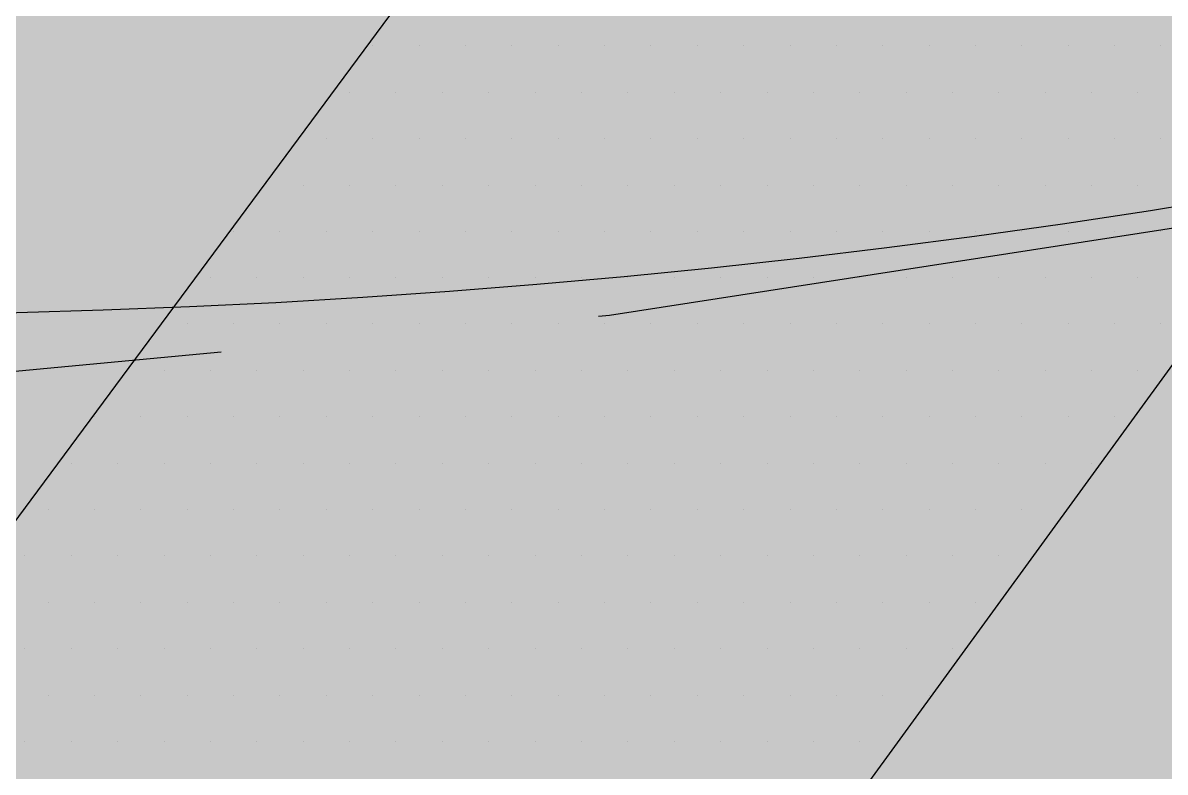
# Paper-space layout 'Layout1' of a CAD drawing. Extents: x -43 to 2298, y -18 to 768.
# Drawn here: x 737.196 to 738.552, y 374.852 to 375.742 of the extents above; entities that cross this region are included whole.
import ezdxf

# ---------------------------------------------------------------- set-up
doc = ezdxf.new("R2010")
doc.units = 0
doc.header["$LTSCALE"] = 2
doc.linetypes.add('CACHEX2', pattern=[0.75, 0.5, -0.25])
doc.layers.add('CARTOUCHE', color=7, linetype='Continuous')
doc.layers.add('LOGO', color=7, linetype='Continuous')

# ---------------------------------------------------------------- blocks, each defined once
blk = doc.blocks.new('A$C715108E3')
at = {"layer": 'LOGO', "color": 131}
for p, q in [((-6.73, -23.5138), (-6.73, -23.5138)), ((-6.7175, -23.5138), (-6.7175, -23.5138)), ((-6.6262, -23.5138), (-6.6262, -23.5138)), ((-6.5343, -23.5138), (-6.5343, -23.5138)), ((-6.4423, -23.5138), (-6.4423, -23.5138)), ((-6.3511, -23.5138), (-6.3511, -23.5138)), ((-6.259, -23.5138), (-6.259, -23.5138)), ((-6.1674, -23.5138), (-6.1674, -23.5138)), ((-6.0757, -23.5138), (-6.0757, -23.5138)), ((-5.9841, -23.5138), (-5.9841, -23.5138)), ((-5.8921, -23.5138), (-5.8921, -23.5138)), ((-5.8001, -23.5138), (-5.8001, -23.5138)), ((-5.7088, -23.5138), (-5.7088, -23.5138)), ((-5.6168, -23.5138), (-5.6168, -23.5138)), ((-5.5248, -23.5138), (-5.5248, -23.5138)), ((-5.4335, -23.5138), (-5.4335, -23.5138)), ((-5.3417, -23.5138), (-5.3417, -23.5138)), ((-5.2498, -23.5138), (-5.2498, -23.5138)), ((-5.1584, -23.5138), (-5.1584, -23.5138)), ((-6.7979, -23.6054), (-6.7979, -23.6054)), ((-6.7637, -23.6054), (-6.7637, -23.6054)), ((-6.6719, -23.6054), (-6.6719, -23.6054)), ((-6.5799, -23.6054), (-6.5799, -23.6054)), ((-6.4886, -23.6054), (-6.4886, -23.6054)), ((-6.3966, -23.6054), (-6.3966, -23.6054)), ((-6.3046, -23.6054), (-6.3046, -23.6054)), ((-6.2133, -23.6054), (-6.2133, -23.6054)), ((-6.1213, -23.6054), (-6.1213, -23.6054)), ((-6.0296, -23.6054), (-6.0296, -23.6054)), ((-5.9376, -23.6054), (-5.9376, -23.6054)), ((-5.8465, -23.6054), (-5.8465, -23.6054)), ((-5.7545, -23.6054), (-5.7545, -23.6054)), ((-5.6625, -23.6054), (-5.6625, -23.6054)), ((-5.5712, -23.6054), (-5.5712, -23.6054)), ((-5.4792, -23.6054), (-5.4792, -23.6054)), ((-5.3874, -23.6054), (-5.3874, -23.6054)), ((-5.2959, -23.6054), (-5.2959, -23.6054)), ((-5.2041, -23.6054), (-5.2041, -23.6054)), ((-6.8661, -23.6976), (-6.8661, -23.6976)), ((-6.8095, -23.6976), (-6.8095, -23.6976)), ((-6.7175, -23.6976), (-6.7175, -23.6976)), ((-6.6262, -23.6976), (-6.6262, -23.6976)), ((-6.5343, -23.6976), (-6.5343, -23.6976)), ((-6.4423, -23.6976), (-6.4423, -23.6976)), ((-6.3511, -23.6976), (-6.3511, -23.6976)), ((-6.259, -23.6976), (-6.259, -23.6976)), ((-6.1674, -23.6976), (-6.1674, -23.6976)), ((-6.0757, -23.6976), (-6.0757, -23.6976)), ((-5.9841, -23.6976), (-5.9841, -23.6976)), ((-5.8921, -23.6976), (-5.8921, -23.6976)), ((-5.8001, -23.6976), (-5.8001, -23.6976)), ((-5.7088, -23.6976), (-5.7088, -23.6976)), ((-5.6168, -23.6976), (-5.6168, -23.6976)), ((-5.5248, -23.6976), (-5.5248, -23.6976)), ((-5.4335, -23.6976), (-5.4335, -23.6976)), ((-5.3417, -23.6976), (-5.3417, -23.6976)), ((-5.2498, -23.6976), (-5.2498, -23.6976)), ((-5.1584, -23.6976), (-5.1584, -23.6976)), ((-6.9339, -23.7891), (-6.9339, -23.7891)), ((-6.8552, -23.7891), (-6.8552, -23.7891)), ((-6.7637, -23.7891), (-6.7637, -23.7891)), ((-6.6719, -23.7891), (-6.6719, -23.7891)), ((-6.5799, -23.7891), (-6.5799, -23.7891)), ((-6.4886, -23.7891), (-6.4886, -23.7891)), ((-6.3966, -23.7891), (-6.3966, -23.7891)), ((-6.3046, -23.7891), (-6.3046, -23.7891)), ((-6.2133, -23.7891), (-6.2133, -23.7891)), ((-6.1213, -23.7891), (-6.1213, -23.7891)), ((-6.0296, -23.7891), (-6.0296, -23.7891)), ((-5.9376, -23.7891), (-5.9376, -23.7891)), ((-5.8465, -23.7891), (-5.8465, -23.7891)), ((-5.7545, -23.7891), (-5.7545, -23.7891)), ((-5.6625, -23.7891), (-5.6625, -23.7891)), ((-5.5712, -23.7891), (-5.5712, -23.7891)), ((-5.4792, -23.7891), (-5.4792, -23.7891)), ((-5.3874, -23.7891), (-5.3874, -23.7891)), ((-5.2959, -23.7891), (-5.2959, -23.7891)), ((-5.2041, -23.7891), (-5.2041, -23.7891)), ((-7.0019, -23.8804), (-7.0019, -23.8804)), ((-6.9924, -23.8804), (-6.9924, -23.8804)), ((-6.9013, -23.8804), (-6.9013, -23.8804)), ((-6.8095, -23.8804), (-6.8095, -23.8804)), ((-6.7175, -23.8804), (-6.7175, -23.8804)), ((-6.6262, -23.8804), (-6.6262, -23.8804)), ((-6.5343, -23.8804), (-6.5343, -23.8804)), ((-6.4423, -23.8804), (-6.4423, -23.8804)), ((-6.3511, -23.8804), (-6.3511, -23.8804)), ((-6.259, -23.8804), (-6.259, -23.8804)), ((-6.1674, -23.8804), (-6.1674, -23.8804)), ((-6.0757, -23.8804), (-6.0757, -23.8804)), ((-5.9841, -23.8804), (-5.9841, -23.8804)), ((-5.8921, -23.8804), (-5.8921, -23.8804)), ((-5.8001, -23.8804), (-5.8001, -23.8804)), ((-5.7088, -23.8804), (-5.7088, -23.8804)), ((-5.6168, -23.8804), (-5.6168, -23.8804)), ((-5.5248, -23.8804), (-5.5248, -23.8804)), ((-5.4335, -23.8804), (-5.4335, -23.8804)), ((-5.3417, -23.8804), (-5.3417, -23.8804)), ((-5.2498, -23.8804), (-5.2498, -23.8804)), ((-5.1584, -23.8804), (-5.1584, -23.8804)), ((-7.07, -23.973), (-7.07, -23.973)), ((-7.0389, -23.973), (-7.0389, -23.973)), ((-6.947, -23.973), (-6.947, -23.973)), ((-6.8552, -23.973), (-6.8552, -23.973)), ((-6.7637, -23.973), (-6.7637, -23.973)), ((-6.6719, -23.973), (-6.6719, -23.973)), ((-6.5799, -23.973), (-6.5799, -23.973)), ((-6.4886, -23.973), (-6.4886, -23.973)), ((-6.3966, -23.973), (-6.3966, -23.973)), ((-6.3046, -23.973), (-6.3046, -23.973)), ((-6.2133, -23.973), (-6.2133, -23.973)), ((-6.1213, -23.973), (-6.1213, -23.973)), ((-6.0296, -23.973), (-6.0296, -23.973)), ((-5.9376, -23.973), (-5.9376, -23.973)), ((-5.8465, -23.973), (-5.8465, -23.973)), ((-5.7545, -23.973), (-5.7545, -23.973)), ((-5.6625, -23.973), (-5.6625, -23.973)), ((-5.5712, -23.973), (-5.5712, -23.973)), ((-5.4792, -23.973), (-5.4792, -23.973)), ((-5.3874, -23.973), (-5.3874, -23.973)), ((-5.2959, -23.973), (-5.2959, -23.973)), ((-5.2041, -23.973), (-5.2041, -23.973)), ((-7.1371, -24.0642), (-7.1371, -24.0642)), ((-7.0846, -24.0642), (-7.0846, -24.0642)), ((-6.9924, -24.0642), (-6.9924, -24.0642)), ((-6.9013, -24.0642), (-6.9013, -24.0642)), ((-6.8095, -24.0642), (-6.8095, -24.0642)), ((-6.7175, -24.0642), (-6.7175, -24.0642)), ((-6.6262, -24.0642), (-6.6262, -24.0642)), ((-6.5343, -24.0642), (-6.5343, -24.0642)), ((-6.4423, -24.0642), (-6.4423, -24.0642)), ((-6.3511, -24.0642), (-6.3511, -24.0642)), ((-6.259, -24.0642), (-6.259, -24.0642)), ((-6.1674, -24.0642), (-6.1674, -24.0642)), ((-6.0757, -24.0642), (-6.0757, -24.0642)), ((-5.9841, -24.0642), (-5.9841, -24.0642)), ((-5.8921, -24.0642), (-5.8921, -24.0642)), ((-5.8001, -24.0642), (-5.8001, -24.0642)), ((-5.7088, -24.0642), (-5.7088, -24.0642)), ((-5.6168, -24.0642), (-5.6168, -24.0642)), ((-5.5248, -24.0642), (-5.5248, -24.0642)), ((-5.4335, -24.0642), (-5.4335, -24.0642)), ((-5.3417, -24.0642), (-5.3417, -24.0642)), ((-5.2498, -24.0642), (-5.2498, -24.0642)), ((-5.1584, -24.0642), (-5.1584, -24.0642)), ((-7.2053, -24.1555), (-7.2053, -24.1555)), ((-7.1307, -24.1555), (-7.1307, -24.1555)), ((-7.0389, -24.1555), (-7.0389, -24.1555)), ((-6.947, -24.1555), (-6.947, -24.1555)), ((-6.8552, -24.1555), (-6.8552, -24.1555)), ((-6.7637, -24.1555), (-6.7637, -24.1555)), ((-6.6719, -24.1555), (-6.6719, -24.1555)), ((-6.5799, -24.1555), (-6.5799, -24.1555)), ((-6.4886, -24.1555), (-6.4886, -24.1555)), ((-6.3966, -24.1555), (-6.3966, -24.1555)), ((-6.3046, -24.1555), (-6.3046, -24.1555)), ((-6.2133, -24.1555), (-6.2133, -24.1555)), ((-6.1213, -24.1555), (-6.1213, -24.1555)), ((-6.0296, -24.1555), (-6.0296, -24.1555)), ((-5.9376, -24.1555), (-5.9376, -24.1555)), ((-5.8465, -24.1555), (-5.8465, -24.1555)), ((-5.7545, -24.1555), (-5.7545, -24.1555)), ((-5.6625, -24.1555), (-5.6625, -24.1555)), ((-5.5712, -24.1555), (-5.5712, -24.1555)), ((-5.4792, -24.1555), (-5.4792, -24.1555)), ((-5.3874, -24.1555), (-5.3874, -24.1555)), ((-5.2959, -24.1555), (-5.2959, -24.1555)), ((-5.2041, -24.1555), (-5.2041, -24.1555)), ((-7.2731, -24.2481), (-7.2731, -24.2481)), ((-7.2683, -24.2481), (-7.2683, -24.2481)), ((-7.1764, -24.2481), (-7.1764, -24.2481)), ((-7.0846, -24.2481), (-7.0846, -24.2481)), ((-6.9924, -24.2481), (-6.9924, -24.2481)), ((-6.9013, -24.2481), (-6.9013, -24.2481)), ((-6.8095, -24.2481), (-6.8095, -24.2481)), ((-6.7175, -24.2481), (-6.7175, -24.2481)), ((-6.6262, -24.2481), (-6.6262, -24.2481)), ((-6.5343, -24.2481), (-6.5343, -24.2481)), ((-6.4423, -24.2481), (-6.4423, -24.2481)), ((-6.3511, -24.2481), (-6.3511, -24.2481)), ((-6.259, -24.2481), (-6.259, -24.2481)), ((-6.1674, -24.2481), (-6.1674, -24.2481)), ((-6.0757, -24.2481), (-6.0757, -24.2481)), ((-5.9841, -24.2481), (-5.9841, -24.2481)), ((-5.8921, -24.2481), (-5.8921, -24.2481)), ((-5.8001, -24.2481), (-5.8001, -24.2481)), ((-5.7088, -24.2481), (-5.7088, -24.2481)), ((-5.6168, -24.2481), (-5.6168, -24.2481)), ((-5.5248, -24.2481), (-5.5248, -24.2481)), ((-5.4335, -24.2481), (-5.4335, -24.2481)), ((-5.3417, -24.2481), (-5.3417, -24.2481)), ((-5.2498, -24.2481), (-5.2498, -24.2481)), ((-7.3412, -24.3394), (-7.3412, -24.3394)), ((-7.314, -24.3394), (-7.314, -24.3394)), ((-7.2222, -24.3394), (-7.2222, -24.3394)), ((-7.1307, -24.3394), (-7.1307, -24.3394)), ((-7.0389, -24.3394), (-7.0389, -24.3394)), ((-6.947, -24.3394), (-6.947, -24.3394)), ((-6.8552, -24.3394), (-6.8552, -24.3394)), ((-6.7637, -24.3394), (-6.7637, -24.3394)), ((-6.6719, -24.3394), (-6.6719, -24.3394)), ((-6.5799, -24.3394), (-6.5799, -24.3394)), ((-6.4886, -24.3394), (-6.4886, -24.3394)), ((-6.3966, -24.3394), (-6.3966, -24.3394)), ((-6.3046, -24.3394), (-6.3046, -24.3394)), ((-6.2133, -24.3394), (-6.2133, -24.3394)), ((-6.1213, -24.3394), (-6.1213, -24.3394)), ((-6.0296, -24.3394), (-6.0296, -24.3394)), ((-5.9376, -24.3394), (-5.9376, -24.3394)), ((-5.8465, -24.3394), (-5.8465, -24.3394)), ((-5.7545, -24.3394), (-5.7545, -24.3394)), ((-5.6625, -24.3394), (-5.6625, -24.3394)), ((-5.5712, -24.3394), (-5.5712, -24.3394)), ((-5.4792, -24.3394), (-5.4792, -24.3394)), ((-5.3874, -24.3394), (-5.3874, -24.3394)), ((-5.2959, -24.3394), (-5.2959, -24.3394)), ((-7.4092, -24.4306), (-7.4092, -24.4306)), ((-7.3597, -24.4306), (-7.3597, -24.4306)), ((-7.2683, -24.4306), (-7.2683, -24.4306)), ((-7.1764, -24.4306), (-7.1764, -24.4306)), ((-7.0846, -24.4306), (-7.0846, -24.4306)), ((-6.9924, -24.4306), (-6.9924, -24.4306)), ((-6.9013, -24.4306), (-6.9013, -24.4306)), ((-6.8095, -24.4306), (-6.8095, -24.4306)), ((-6.7175, -24.4306), (-6.7175, -24.4306)), ((-6.6262, -24.4306), (-6.6262, -24.4306)), ((-6.5343, -24.4306), (-6.5343, -24.4306)), ((-6.4423, -24.4306), (-6.4423, -24.4306)), ((-6.3511, -24.4306), (-6.3511, -24.4306)), ((-6.259, -24.4306), (-6.259, -24.4306)), ((-6.1674, -24.4306), (-6.1674, -24.4306)), ((-6.0757, -24.4306), (-6.0757, -24.4306)), ((-5.9841, -24.4306), (-5.9841, -24.4306)), ((-5.8921, -24.4306), (-5.8921, -24.4306)), ((-5.8001, -24.4306), (-5.8001, -24.4306)), ((-5.7088, -24.4306), (-5.7088, -24.4306)), ((-5.6168, -24.4306), (-5.6168, -24.4306)), ((-5.5248, -24.4306), (-5.5248, -24.4306)), ((-5.4335, -24.4306), (-5.4335, -24.4306)), ((-7.4058, -24.5232), (-7.4058, -24.5232)), ((-7.314, -24.5232), (-7.314, -24.5232)), ((-7.2222, -24.5232), (-7.2222, -24.5232)), ((-7.1307, -24.5232), (-7.1307, -24.5232)), ((-7.0389, -24.5232), (-7.0389, -24.5232)), ((-6.947, -24.5232), (-6.947, -24.5232)), ((-6.8552, -24.5232), (-6.8552, -24.5232)), ((-6.7637, -24.5232), (-6.7637, -24.5232)), ((-6.6719, -24.5232), (-6.6719, -24.5232)), ((-6.5799, -24.5232), (-6.5799, -24.5232)), ((-6.4886, -24.5232), (-6.4886, -24.5232)), ((-6.3966, -24.5232), (-6.3966, -24.5232)), ((-6.3046, -24.5232), (-6.3046, -24.5232)), ((-6.2133, -24.5232), (-6.2133, -24.5232)), ((-6.1213, -24.5232), (-6.1213, -24.5232)), ((-6.0296, -24.5232), (-6.0296, -24.5232)), ((-5.9376, -24.5232), (-5.9376, -24.5232)), ((-5.8465, -24.5232), (-5.8465, -24.5232)), ((-5.7545, -24.5232), (-5.7545, -24.5232)), ((-5.6625, -24.5232), (-5.6625, -24.5232)), ((-5.5712, -24.5232), (-5.5712, -24.5232)), ((-5.4792, -24.5232), (-5.4792, -24.5232)), ((-7.3597, -24.6147), (-7.3597, -24.6147)), ((-7.2683, -24.6147), (-7.2683, -24.6147)), ((-7.1764, -24.6147), (-7.1764, -24.6147)), ((-7.0846, -24.6147), (-7.0846, -24.6147)), ((-6.9924, -24.6147), (-6.9924, -24.6147)), ((-6.9013, -24.6147), (-6.9013, -24.6147)), ((-6.8095, -24.6147), (-6.8095, -24.6147)), ((-6.7175, -24.6147), (-6.7175, -24.6147)), ((-6.6262, -24.6147), (-6.6262, -24.6147)), ((-6.5343, -24.6147), (-6.5343, -24.6147)), ((-6.4423, -24.6147), (-6.4423, -24.6147)), ((-6.3511, -24.6147), (-6.3511, -24.6147)), ((-6.259, -24.6147), (-6.259, -24.6147)), ((-6.1674, -24.6147), (-6.1674, -24.6147)), ((-6.0757, -24.6147), (-6.0757, -24.6147)), ((-5.9841, -24.6147), (-5.9841, -24.6147)), ((-5.8921, -24.6147), (-5.8921, -24.6147)), ((-5.8001, -24.6147), (-5.8001, -24.6147)), ((-5.7088, -24.6147), (-5.7088, -24.6147)), ((-5.6168, -24.6147), (-5.6168, -24.6147)), ((-5.5248, -24.6147), (-5.5248, -24.6147)), ((-7.4058, -24.7059), (-7.4058, -24.7059)), ((-7.314, -24.7059), (-7.314, -24.7059)), ((-7.2222, -24.7059), (-7.2222, -24.7059)), ((-7.1307, -24.7059), (-7.1307, -24.7059)), ((-7.0389, -24.7059), (-7.0389, -24.7059)), ((-6.947, -24.7059), (-6.947, -24.7059)), ((-6.8552, -24.7059), (-6.8552, -24.7059)), ((-6.7637, -24.7059), (-6.7637, -24.7059)), ((-6.6719, -24.7059), (-6.6719, -24.7059)), ((-6.5799, -24.7059), (-6.5799, -24.7059)), ((-6.4886, -24.7059), (-6.4886, -24.7059)), ((-6.3966, -24.7059), (-6.3966, -24.7059)), ((-6.3046, -24.7059), (-6.3046, -24.7059)), ((-6.2133, -24.7059), (-6.2133, -24.7059)), ((-6.1213, -24.7059), (-6.1213, -24.7059)), ((-6.0296, -24.7059), (-6.0296, -24.7059)), ((-5.9376, -24.7059), (-5.9376, -24.7059)), ((-5.8465, -24.7059), (-5.8465, -24.7059)), ((-5.7545, -24.7059), (-5.7545, -24.7059)), ((-5.6625, -24.7059), (-5.6625, -24.7059)), ((-5.5712, -24.7059), (-5.5712, -24.7059)), ((-7.3597, -24.7985), (-7.3597, -24.7985)), ((-7.2683, -24.7985), (-7.2683, -24.7985)), ((-7.1764, -24.7985), (-7.1764, -24.7985)), ((-7.0846, -24.7985), (-7.0846, -24.7985)), ((-6.9924, -24.7985), (-6.9924, -24.7985)), ((-6.9013, -24.7985), (-6.9013, -24.7985)), ((-6.8095, -24.7985), (-6.8095, -24.7985)), ((-6.7175, -24.7985), (-6.7175, -24.7985)), ((-6.6262, -24.7985), (-6.6262, -24.7985)), ((-6.5343, -24.7985), (-6.5343, -24.7985)), ((-6.4423, -24.7985), (-6.4423, -24.7985)), ((-6.3511, -24.7985), (-6.3511, -24.7985)), ((-6.259, -24.7985), (-6.259, -24.7985)), ((-6.1674, -24.7985), (-6.1674, -24.7985)), ((-6.0757, -24.7985), (-6.0757, -24.7985)), ((-5.9841, -24.7985), (-5.9841, -24.7985)), ((-5.8921, -24.7985), (-5.8921, -24.7985)), ((-5.8001, -24.7985), (-5.8001, -24.7985)), ((-5.7088, -24.7985), (-5.7088, -24.7985)), ((-5.6168, -24.7985), (-5.6168, -24.7985)), ((-7.4058, -24.8898), (-7.4058, -24.8898)), ((-7.314, -24.8898), (-7.314, -24.8898)), ((-7.2222, -24.8898), (-7.2222, -24.8898)), ((-7.1307, -24.8898), (-7.1307, -24.8898)), ((-7.0389, -24.8898), (-7.0389, -24.8898)), ((-6.947, -24.8898), (-6.947, -24.8898)), ((-6.8552, -24.8898), (-6.8552, -24.8898)), ((-6.7637, -24.8898), (-6.7637, -24.8898)), ((-6.6719, -24.8898), (-6.6719, -24.8898)), ((-6.5799, -24.8898), (-6.5799, -24.8898)), ((-6.4886, -24.8898), (-6.4886, -24.8898)), ((-6.3966, -24.8898), (-6.3966, -24.8898)), ((-6.3046, -24.8898), (-6.3046, -24.8898)), ((-6.2133, -24.8898), (-6.2133, -24.8898)), ((-6.1213, -24.8898), (-6.1213, -24.8898)), ((-6.0296, -24.8898), (-6.0296, -24.8898)), ((-5.9376, -24.8898), (-5.9376, -24.8898)), ((-5.8465, -24.8898), (-5.8465, -24.8898)), ((-5.7545, -24.8898), (-5.7545, -24.8898))]:
    blk.add_line(p, q, dxfattribs=at)
blk.add_lwpolyline([(-5.0186, -17.1537), (-4.9784, -19.1278), (-5.3896, -19.2331), (-4.7123, -20.7884), (-8.4641, -25.8566), (-8.5996, -26.1134), (-8.0987, -26.1134), (-7.2053, -26.0731), (-6.6093, -26.0457), (-6.203, -25.613), (-3.9696, -22.5417), (-2.7917, -25.1531), (-2.6026, -25.1257), (-1.9525, -24.8418), (-1.3029, -24.5438), (-2.3854, -21.8923), (1.9656, -22.2806), (2.6017, -21.6183), (3.2786, -20.7927), (-3.3817, -20.0761), (-4.3053, -16.8895)], dxfattribs=at)
blk = doc.blocks.new('A$C581E6685')
at = {"layer": 'LOGO', "color": 32, "linetype": 'CACHEX2', "ltscale": 1.5}
blk.add_ellipse((-38.0538, 23.8138), major_axis=(-19.0311, -3.534), ratio=0.590567, dxfattribs=at)
at = {"layer": 'LOGO', "color": 32}
blk.add_ellipse((-37.6144, 23.8499), major_axis=(-13.5768, -4.2839), ratio=0.791971, dxfattribs=at)
at = {"layer": 'CARTOUCHE'}
blk.add_blockref('A$C715108E3', (-31.6739, 36.3189), dxfattribs=at)
blk = doc.blocks.new('miniLogo')
at = {"layer": 'CARTOUCHE', "true_color": 0xffffff}
h = blk.add_hatch(color=7, dxfattribs=at)
h.dxf.hatch_style = 1
edge = h.paths.add_edge_path()
edge.add_spline(control_points=[(960.7415, 27.4251), (960.7415, 16.5339), (960.7415, 5.6427), (960.7415, 1.8027), (964.5815, 1.8027), (1010.1208, 1.8027), (1055.66, 1.8027), (1059.5, 1.8027), (1059.5, 5.6427), (1059.5, 16.5339), (1059.5, 27.4251), (1059.5, 31.2651), (1055.66, 31.2651), (1010.1208, 31.2651), (964.5815, 31.2651), (960.7415, 31.2651), (960.7415, 27.4251)], knot_values=[0, 0, 0, 1, 1, 2.570796, 2.570796, 3.570796, 3.570796, 5.141593, 5.141593, 6.141593, 6.141593, 7.712389, 7.712389, 8.712389, 8.712389, 10.283185, 10.283185, 10.283185], weights=[1, 1, 1, 0.707107, 1, 1, 1, 0.707107, 1, 1, 1, 0.707107, 1, 1, 1, 0.707107, 1], degree=2, periodic=0)
at = {"layer": 'CARTOUCHE'}
blk.add_rational_spline([(960.7415, 27.4251), (960.7415, 16.5339), (960.7415, 5.6427), (960.7415, 1.8027), (964.5815, 1.8027), (1010.1208, 1.8027), (1055.66, 1.8027), (1059.5, 1.8027), (1059.5, 5.6427), (1059.5, 16.5339), (1059.5, 27.4251), (1059.5, 31.2651), (1055.66, 31.2651), (1010.1208, 31.2651), (964.5815, 31.2651), (960.7415, 31.2651), (960.7415, 27.4251)], [1, 1, 1, 0.707106781187, 1, 1, 1, 0.707106781187, 1, 1, 1, 0.707106781187, 1, 1, 1, 0.707106781187, 1], degree=2, knots=[0, 0, 0, 1, 1, 2.570796, 2.570796, 3.570796, 3.570796, 5.141593, 5.141593, 6.141593, 6.141593, 7.712389, 7.712389, 8.712389, 8.712389, 10.283185, 10.283185, 10.283185], dxfattribs=at)
at = {"layer": 'CARTOUCHE', "xscale": 0.6, "yscale": 0.6, "zscale": 0.6}
blk.add_blockref('A$C581E6685', (998.0122, 3.1833), dxfattribs=at)

psp = doc.layouts.get("Layout1")

# ---------------------------------------------------------------- block references
at = {"layer": 'CARTOUCHE'}
psp.add_blockref('miniLogo', (-237.3663, 364.8484), dxfattribs=at)

doc.saveas('drawing.dxf')
